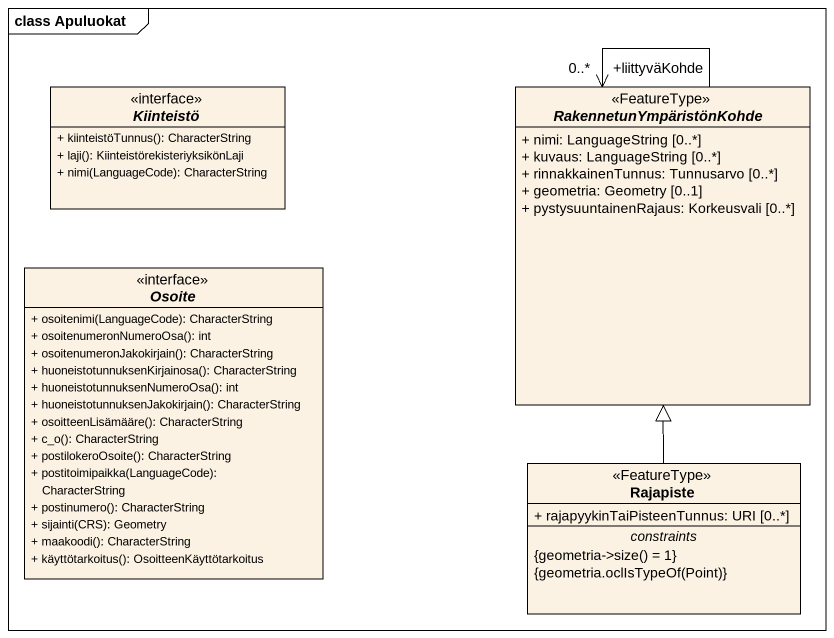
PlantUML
@startuml
mainframe class Apuluokat
hide circle
hide empty members
skinparam classAttributeIconSize 0
interface Kiinteistö {
  + kiinteistöTunnus(): CharacterString
  + laji(): KiinteistörekisteriyksikönLaji
  + nimi(LanguageCode): CharacterString
}
abstract class RakennetunYmpäristönKohde <<FeatureType>> {
  + nimi: LanguageString [0..*]
  + kuvaus: LanguageString [0..*]
  + rinnakkainenTunnus: Tunnusarvo [0..*]
  + geometria: Geometry [0..1]
  + pystysuuntainenRajaus: Korkeusvali [0..*]
}
interface Osoite {
  + osoitenimi(LanguageCode): CharacterString
  + osoitenumeronNumeroOsa(): int
  + osoitenumeronJakokirjain(): CharacterString
  + huoneistotunnuksenKirjainosa(): CharacterString
  + huoneistotunnuksenNumeroOsa(): int
  + huoneistotunnuksenJakokirjain(): CharacterString
  + osoitteenLisämääre(): CharacterString
  + c_o(): CharacterString
  + postilokeroOsoite(): CharacterString
  + postitoimipaikka(LanguageCode): CharacterString
  + postinumero(): CharacterString
  + sijainti(CRS): Geometry
  + maakoodi(): CharacterString
  + käyttötarkoitus(): OsoitteenKäyttötarkoitus
}
class Rajapiste <<FeatureType>> {
  + rajapyykinTaiPisteenTunnus: URI [0..*]
  -- constraints --
  {field} {geometria->size() = 1}
  {field} {geometria.oclIsTypeOf(Point)}
}
RakennetunYmpäristönKohde --> "+liittyväKohde\n0..*" RakennetunYmpäristönKohde
Rajapiste -up-|> RakennetunYmpäristönKohde
@enduml
